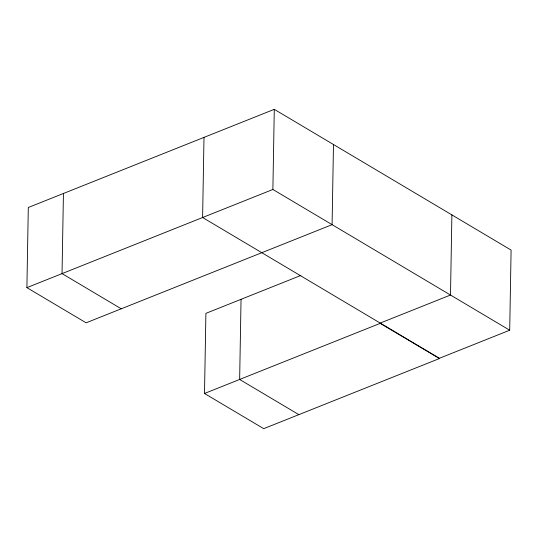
<?xml version="1.0" encoding="UTF-8"?>
<svg xmlns="http://www.w3.org/2000/svg" width="538" height="538" viewBox="0 0 538 538"><rect width="100%" height="100%" fill="white"/><g stroke="black" fill="none" stroke-linecap="round" stroke-linejoin="round"><path stroke-width="0.81" d="M333.486 144.52L332.087 224.655L86.107 322.82L26.9 287.635L28.299 207.5L274.286 109.335L511.1 250.083L509.701 330.218L439.418 358.268L202.604 217.513L204.003 137.378M63.437 193.472L62.038 273.607L121.245 308.799M204.507 393.48L380.211 323.358L439.418 358.55L263.714 428.665L204.507 393.48L205.906 313.345L300.843 275.456M241.044 299.323L239.645 379.458L298.852 414.643M509.701 330.218L272.887 189.47L274.286 109.335M451.893 214.897L450.494 295.032L380.218 323.082M26.9 287.635L272.887 189.47"/></g></svg>
